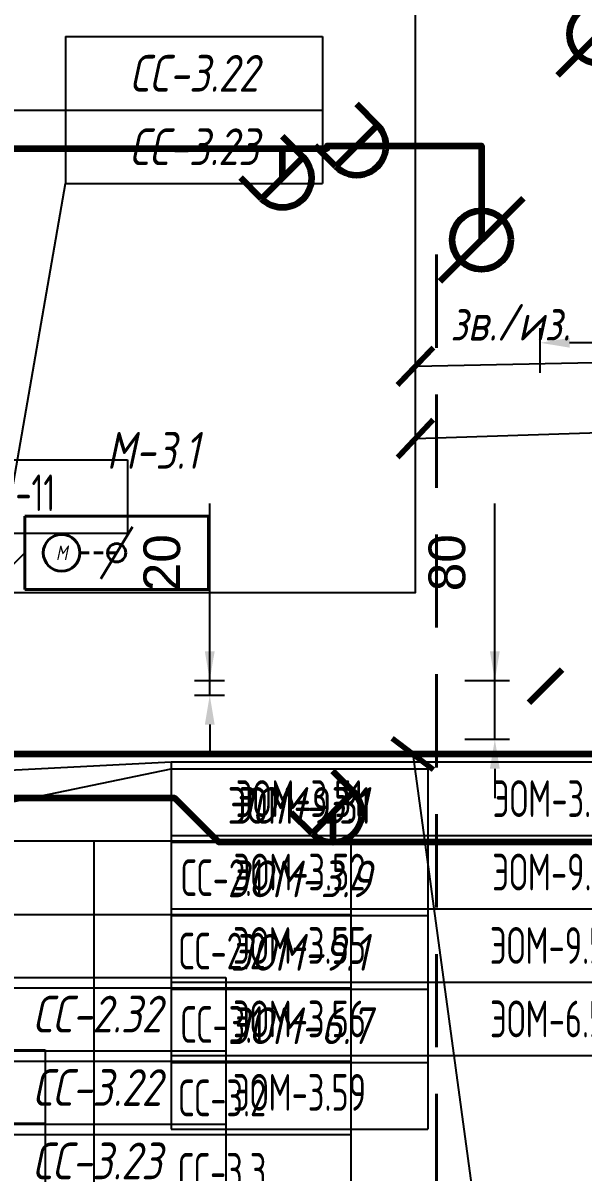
# Model space of a CAD drawing. Header units: millimetres. Extents: x -14566 to 16488, y -7315 to 17206.
# Drawn here: x 8167 to 8930, y 8999 to 10566 of the extents above; entities that cross this region are included whole.
import ezdxf
from ezdxf.enums import TextEntityAlignment as Align

# ---------------------------------------------------------------- set-up
doc = ezdxf.new("R2010")
doc.units = ezdxf.units.MM
doc.linetypes.add('DASHED', pattern=[19.05, 12.7, -6.35])
for name, color, linetype in [('02 Розетки', 7, 'Continuous'), ('03 Стационарное ЭО', 7, 'Continuous'), ('04 Освещение', 7, 'Continuous'), ('05 Слаботочка', 7, 'Continuous'), ('06 Авт-ка климата', 7, 'Continuous'), ('08 Пож. и техн. сигн.', 7, 'Continuous'), ('09 ДСУП', 7, 'Continuous'), ('12 Трассы и коробки 220', 7, 'Continuous'), ('13 Трассы и коробки слаботочки', 7, 'Continuous'), ('14 Лотки', 7, 'Continuous')]:
    doc.layers.add(name, color=color, linetype=linetype)
doc.styles.add('GOST typeA', font='')
doc.styles.get("Standard").update_dxf_attribs({"font": 'arial.ttf'})
doc.styles.add('ГОСТ-ISOCPEUR', font='isocpeui.ttf', dxfattribs={"width": 0.8})
doc.styles.get('GOST typeA').set_extended_font_data('GOST type A')
doc.linetypes.add('220V_LINE', pattern='A,0.2,-0.05,["~220V",Standard,S=0.1,R=0,X=0,Y=-0.05],-0.4,0.1', length=0.75)
doc.dimstyles.new('ISO-25', dxfattribs={"dimtxt": 2.5, "dimasz": 2.5, "dimexe": 1.25, "dimexo": 0.625, "dimtad": 1, "dimtxsty": 'Standard', "dimcen": 2.5, "dimadec": 0, "dimazin": 0, "dimtfac": 1, "dimtmove": 0, "dimatfit": 3, "dimfxl": 1, "dimarcsym": 0})

# ---------------------------------------------------------------- blocks, each defined once
blk = doc.blocks.new('дроссель d100')
at = {"color": 0, "lineweight": -2}
for p, q in [((0, 0), (0, 100)), ((0, 100), (250, 100)), ((250, 100), (250, 0)), ((103.4, 14.7), (146.6, 85.3)), ((250, 0), (0, 0))]:
    blk.add_line(p, q, dxfattribs=at)
at = {"color": 0, "linetype": 'DASHED', "lineweight": -2}
blk.add_line((75, 50), (125, 50), dxfattribs=at)
at = {"color": 0, "lineweight": -2}
for centre, radius in [((50, 50), 25), ((125, 50), 12.5)]:
    blk.add_circle(centre, radius, dxfattribs=at)
at = {"color": 0, "lineweight": -2, "style": 'ГОСТ-ISOCPEUR', "width": 0.8}
blk.add_text('M', height=20, dxfattribs=at).set_placement((50, 50), align=Align.MIDDLE_CENTER)
blk = doc.blocks.new('*T120')
at = {"layer": '02 Розетки', "color": 0, "lineweight": -2}
for p, q in [((0, 0), (350, 0)), ((0, 0), (0, -400)), ((350, 0), (350, -400)), ((0, -100), (350, -100)), ((0, -200), (350, -200)), ((0, -300), (350, -300)), ((0, -400), (350, -400))]:
    blk.add_line(p, q, dxfattribs=at)
at = {"layer": '02 Розетки', "color": 0, "char_height": 50, "width": 330, "attachment_point": 5, "style": 'ГОСТ-ISOCPEUR'}
for s, insert in [('{ЭОМ-3.1}', (175, -50)), ('{ЭОМ-3.9}', (175, -150)), ('{ЭОМ-9.1}', (175, -250)), ('{ЭОМ-6.7}', (175, -350))]:
    blk.add_mtext(s, dxfattribs=dict(at, insert=insert))
blk = doc.blocks.new('*T165')
at = {"layer": '03 Стационарное ЭО', "color": 0, "lineweight": -2}
for p, q in [((0, 0), (350, 0)), ((0, 0), (0, -100)), ((350, 0), (350, -100)), ((0, -100), (350, -100))]:
    blk.add_line(p, q, dxfattribs=at)
at = {"layer": '03 Стационарное ЭО', "color": 0, "insert": (175, -50), "char_height": 50, "width": 330, "attachment_point": 5, "style": 'GOST typeA'}
blk.add_mtext('{\\W0.9;ЭОМ-9.31}', dxfattribs=at)
blk = doc.blocks.new('*T188')
at = {"layer": '04 Освещение', "color": 0, "lineweight": -2}
for p, q in [((0, 0), (350, 0)), ((0, 0), (0, -500)), ((350, 0), (350, -500)), ((0, -100), (350, -100)), ((0, -200), (350, -200)), ((0, -300), (350, -300)), ((0, -400), (350, -400)), ((0, -500), (350, -500))]:
    blk.add_line(p, q, dxfattribs=at)
at = {"layer": '04 Освещение', "color": 0, "char_height": 50, "width": 330, "attachment_point": 5, "style": 'GOST typeA'}
for s, insert in [('{\\W0.8;ЭОМ-3.51}', (175, -50)), ('{\\W0.8;ЭОМ-3.52}', (175, -150)), ('{\\W0.8;ЭОМ-3.55}', (175, -250)), ('{\\W0.8;ЭОМ-3.56}', (175, -350)), ('{\\W0.8;ЭОМ-3.59}', (175, -450))]:
    blk.add_mtext(s, dxfattribs=dict(at, insert=insert))
blk = doc.blocks.new('*T241')
at = {"layer": '04 Освещение', "color": 0, "lineweight": -2}
for p, q in [((0, 0), (350, 0)), ((0, 0), (0, -400)), ((350, 0), (350, -400)), ((0, -100), (350, -100)), ((0, -200), (350, -200)), ((0, -300), (350, -300)), ((0, -400), (350, -400))]:
    blk.add_line(p, q, dxfattribs=at)
at = {"layer": '04 Освещение', "color": 0, "char_height": 50, "width": 330, "attachment_point": 5, "style": 'GOST typeA'}
for s, insert in [('{\\W0.8;ЭОМ-3.61}', (175, -50)), ('{\\W0.8;ЭОМ-9.51}', (175, -150)), ('{\\W0.8;ЭОМ-9.53}', (175, -250)), ('{\\W0.8;ЭОМ-6.57}', (175, -350))]:
    blk.add_mtext(s, dxfattribs=dict(at, insert=insert))
blk = doc.blocks.new('*T301')
at = {"layer": '06 Авт-ка климата', "color": 0, "lineweight": -2}
for p, q in [((0, 0), (350, 0)), ((0, 0), (0, -200)), ((350, 0), (350, -200)), ((0, -100), (350, -100)), ((0, -200), (350, -200))]:
    blk.add_line(p, q, dxfattribs=at)
at = {"layer": '06 Авт-ка климата', "color": 0, "char_height": 50, "width": 330, "attachment_point": 5, "style": 'ГОСТ-ISOCPEUR'}
for s, insert in [('{СС-3.22}', (175, -50)), ('{СС-3.23}', (175, -150))]:
    blk.add_mtext(s, dxfattribs=dict(at, insert=insert))
blk = doc.blocks.new('*T427')
at = {"layer": '08 Пож. и техн. сигн.', "color": 0, "lineweight": -2}
for p, q in [((0, 0), (350, 0)), ((0, 0), (0, -300)), ((350, 0), (350, -300)), ((0, -100), (350, -100)), ((0, -200), (350, -200)), ((0, -300), (350, -300))]:
    blk.add_line(p, q, dxfattribs=at)
at = {"layer": '08 Пож. и техн. сигн.', "color": 0, "char_height": 50, "width": 330, "attachment_point": 5, "style": 'GOST typeA'}
for s, insert in [('{\\W0.8;ПС-0.5}', (175, -50)), ('{\\W0.8;ПС-0.10}', (175, -150)), ('{\\W0.8;ТС-3.4}', (175, -250))]:
    blk.add_mtext(s, dxfattribs=dict(at, insert=insert))
blk = doc.blocks.new('*D485')
at = {"layer": '14 Лотки', "color": 0, "lineweight": -2}
for p, q in [((8871.2, 10089.4), (8871.2, 10150.1)), ((9449, 10089.4), (9449, 10150.1)), ((9409, 10130.1), (8911.2, 10130.1))]:
    blk.add_line(p, q, dxfattribs=at)
at = {"layer": '14 Лотки', "color": 0}
for points in [[(8911.2, 10136.8), (8911.2, 10123.5), (8871.2, 10130.1)], [(9409, 10123.5), (9409, 10136.8), (9449, 10130.1)]]:
    blk.add_solid(points, dxfattribs=at)
at = {"layer": 'Defpoints', "color": 0, "transparency": 16777216}
for p in [(8871.2, 10130.1), (8871.2, 10089.4), (9449, 10089.4)]:
    blk.add_point(p, dxfattribs=at)
at = {"layer": '14 Лотки', "color": 0, "insert": (9160.1, 10195.1), "char_height": 50, "attachment_point": 5}
blk.add_mtext('578', dxfattribs=at)
blk = doc.blocks.new('*D486')
at = {"layer": '14 Лотки', "color": 0, "lineweight": -2}
for p, q in [((8809.4, 9590.1), (8809.4, 9911.1)), ((8768.7, 9670.1), (8829.4, 9670.1)), ((8809.4, 9590.1), (8809.4, 9670.1)), ((8768.7, 9590.1), (8829.4, 9590.1)), ((8809.4, 9550.1), (8809.4, 9510.1))]:
    blk.add_line(p, q, dxfattribs=at)
at = {"layer": '14 Лотки', "color": 0}
for points in [[(8802.7, 9710.1), (8816.1, 9710.1), (8809.4, 9670.1)], [(8816.1, 9550.1), (8802.7, 9550.1), (8809.4, 9590.1)]]:
    blk.add_solid(points, dxfattribs=at)
at = {"layer": 'Defpoints', "color": 0, "transparency": 16777216}
for p in [(8768.7, 9670.1), (8809.4, 9670.1), (8768.7, 9590.1)]:
    blk.add_point(p, dxfattribs=at)
at = {"layer": '14 Лотки', "color": 0, "insert": (8744.4, 9830.6), "char_height": 50, "attachment_point": 5, "rotation": 90}
blk.add_mtext('80', dxfattribs=at)
blk = doc.blocks.new('*D498')
at = {"layer": '14 Лотки', "color": 0, "lineweight": -2}
for p, q in [((8421, 9650.1), (8421, 9911.1)), ((8400.1, 9670.1), (8441, 9670.1)), ((8421, 9650.1), (8421, 9670.1)), ((8400.1, 9650.1), (8441, 9650.1)), ((8421, 9610.1), (8421, 9570.1))]:
    blk.add_line(p, q, dxfattribs=at)
at = {"layer": '14 Лотки', "color": 0}
for points in [[(8414.3, 9710.1), (8427.7, 9710.1), (8421, 9670.1)], [(8427.7, 9610.1), (8414.3, 9610.1), (8421, 9650.1)]]:
    blk.add_solid(points, dxfattribs=at)
at = {"layer": 'Defpoints', "color": 0, "transparency": 16777216}
for p in [(8400.1, 9670.1), (8421, 9670.1), (8400.1, 9650.1)]:
    blk.add_point(p, dxfattribs=at)
at = {"layer": '14 Лотки', "color": 0, "insert": (8356, 9830.6), "char_height": 50, "attachment_point": 5, "rotation": 90}
blk.add_mtext('20', dxfattribs=at)
blk = doc.blocks.new('*T528')
at = {"layer": '05 Слаботочка', "color": 0, "lineweight": -2}
for p, q in [((0, 0), (350, 0)), ((0, 0), (0, -1000)), ((350, 0), (350, -1000)), ((0, -100), (350, -100)), ((0, -200), (350, -200)), ((0, -300), (350, -300)), ((0, -400), (350, -400)), ((0, -500), (350, -500)), ((0, -600), (350, -600)), ((0, -700), (350, -700)), ((0, -800), (350, -800)), ((0, -900), (350, -900)), ((0, -1000), (350, -1000))]:
    blk.add_line(p, q, dxfattribs=at)
at = {"layer": '05 Слаботочка', "color": 0, "char_height": 50, "width": 330, "attachment_point": 5, "style": 'GOST typeA'}
for s, insert in [('{\\W0.8;СС-1.1}', (175, -50)), ('{\\W0.8;СС-1.2}', (175, -150)), ('{\\W0.8;СС-1.3}', (175, -250)), ('{\\W0.8;СС-1.4}', (175, -350)), ('{\\W0.8;СС-1.5}', (175, -450)), ('{\\W0.8;СС-1.6}', (175, -550)), ('{\\W0.8;СС-3.6}', (175, -650)), ('{\\W0.8;СС-0.1}', (175, -750)), ('{\\W0.8;СС-0.2}', (175, -850)), ('{\\W0.8;СС-0.8}', (175, -950))]:
    blk.add_mtext(s, dxfattribs=dict(at, insert=insert))
blk = doc.blocks.new('*T529')
at = {"layer": '05 Слаботочка', "color": 0, "lineweight": -2}
for p, q in [((0, 0), (350, 0)), ((0, 0), (0, -1000)), ((350, 0), (350, -1000)), ((0, -100), (350, -100)), ((0, -200), (350, -200)), ((0, -300), (350, -300)), ((0, -400), (350, -400)), ((0, -500), (350, -500)), ((0, -600), (350, -600)), ((0, -700), (350, -700)), ((0, -800), (350, -800)), ((0, -900), (350, -900)), ((0, -1000), (350, -1000))]:
    blk.add_line(p, q, dxfattribs=at)
at = {"layer": '05 Слаботочка', "color": 0, "char_height": 50, "width": 330, "attachment_point": 5, "style": 'GOST typeA'}
for s, insert in [('{\\W0.8;СС-2.1}', (175, -50)), ('{\\W0.8;СС-2.2}', (175, -150)), ('{\\W0.8;СС-3.1}', (175, -250)), ('{\\W0.8;СС-3.2}', (175, -350)), ('{\\W0.8;СС-3.3}', (175, -450)), ('{\\W0.8;СС-3.4}', (175, -550)), ('{\\W0.8;СС-3.5}', (175, -650)), ('{\\W0.8;СС-0.32}', (175, -750)), ('{\\W0.8;СС-0.9}', (175, -850)), ('{\\W0.8;СС-0.10}', (175, -950))]:
    blk.add_mtext(s, dxfattribs=dict(at, insert=insert))
blk = doc.blocks.new('*T531')
at = {"layer": '06 Авт-ка климата', "color": 0, "lineweight": -2}
for p, q in [((0, 0), (700, 0)), ((0, 0), (0, -400)), ((350, 0), (350, -400)), ((700, 0), (700, -400)), ((0, -100), (700, -100)), ((0, -200), (700, -200)), ((0, -300), (700, -300)), ((0, -400), (700, -400))]:
    blk.add_line(p, q, dxfattribs=at)
at = {"layer": '06 Авт-ка климата', "color": 0, "char_height": 50, "width": 330, "attachment_point": 5, "style": 'ГОСТ-ISOCPEUR'}
for s, insert in [('{\\W0.9;СС-2.30}', (175, -50)), ('{СС-2.32}', (525, -50)), ('{СС-9.22}', (175, -150)), ('{СС-3.22}', (525, -150)), ('{\\W0.9;СС-6.24}', (175, -250)), ('{СС-3.23}', (525, -250)), ('{СС-2.27}', (175, -350))]:
    blk.add_mtext(s, dxfattribs=dict(at, insert=insert))
blk = doc.blocks.new('зажим')
at = {"layer": '09 ДСУП', "color": 0, "lineweight": -2}
for p, q in [((28.3, 28.3), (0, 56.6)), ((28.3, 28.3), (-28.3, -28.3)), ((-28.3, -28.3), (-56.6, 0))]:
    blk.add_line(p, q, dxfattribs=at)
blk.add_arc((0, 0), 40, 225, 45, dxfattribs=at)
blk = doc.blocks.new('клемма')
at = {"layer": '09 ДСУП', "color": 0, "lineweight": -2}
blk.add_line((56.6, 56.6), (-56.6, -56.6), dxfattribs=at)
blk.add_circle((0, 0), 40, dxfattribs=at)
blk = doc.blocks.new('*T568')
at = {"layer": '09 ДСУП', "color": 0, "lineweight": -2}
for p, q in [((0, 0), (350, 0)), ((0, 0), (0, -100)), ((350, 0), (350, -100)), ((0, -100), (350, -100))]:
    blk.add_line(p, q, dxfattribs=at)
at = {"layer": '09 ДСУП', "color": 0, "insert": (175, -50), "char_height": 50, "width": 330, "attachment_point": 5, "style": 'GOST typeA'}
blk.add_mtext('{\\W0.8;ДСУП-11}', dxfattribs=at)

msp = doc.modelspace()

# ---------------------------------------------------------------- linework, layer by layer
at = {"layer": '02 Розетки'}
msp.add_line((7644.7, 10446.8), (8271.7, 10446.8), dxfattribs=at)
at = {"layer": '06 Авт-ка климата', "linetype": 'DASHED', "lineweight": 40, "ltscale": 10}
msp.add_lwpolyline([(13128.5, 8789.7), (8730.1, 8789.7), (8730.1, 10308.5)], dxfattribs=at)
at = {"layer": '06 Авт-ка климата'}
msp.add_lwpolyline([(8169.2, 9844.1), (8115.2, 9790.1), (8115.2, 9650.1), (8115.2, 9650.1), (8035.2, 9570.1)], dxfattribs=at)
at = {"layer": '09 ДСУП', "color": 3, "lineweight": 100}
for p, q in [((8520, 10354.6), (8520, 10394.6)), ((8588.7, 9490.1), (8588.7, 9450.1))]:
    msp.add_line(p, q, dxfattribs=at)
at = {"layer": '09 ДСУП', "color": 3, "lineweight": 200}
msp.add_line((8856.2, 9640.1), (8901.2, 9685.1), dxfattribs=at)
at = {"layer": '09 ДСУП', "color": 3, "lineweight": 100}
for points in [[(7688.7, 8890.1), (7688.7, 8950.1), (7786.2, 8950.1), (7786.2, 10394.6), (8581.2, 10394.6), (8581.2, 10398.4), (8621.2, 10398.4)], [(8621.2, 10398.4), (8791.2, 10398.4), (8791.2, 10270.1)], [(12787.3, 9951.8), (12773.9, 9949.3), (9512.5, 9949.3), (9013.3, 9450.1), (8433.5, 9450.1), (8373.5, 9510.1), (5546.5, 9510.1), (5495.8, 9550.1)]]:
    msp.add_lwpolyline(points, dxfattribs=at)
at = {"layer": '12 Трассы и коробки 220', "linetype": '220V_LINE', "ltscale": 200, "flags": 128}
msp.add_lwpolyline([(7591.1, 9750.1), (7663.3, 9790.1), (8701.2, 9790.1), (8701.2, 11062.8), (8791.2, 11140.4)], dxfattribs=at)
at = {"layer": '13 Трассы и коробки слаботочки', "lineweight": 100}
msp.add_lwpolyline([(13411.2, 8724.9), (13411.2, 9224.9), (12598.5, 10036.5), (9475.3, 10039.4), (9006, 9570.1), (5602.4, 9570.1)], dxfattribs=at)

# ---------------------------------------------------------------- block references
for name, p in [('*T301', (8224.7, 10547.1)), ('*T568', (7959, 9970.7)), ('*T188', (8368.3, 9559.3)), ('*T241', (8718.3, 9559.3)), ('*T120', (8368.3, 9550)), ('*T165', (8368.3, 9550)), ('*T528', (7913.2, 9451.7)), ('*T529', (8263.2, 9451.7)), ('*T531', (7742.7, 9265.9)), ('*T427', (7846.8, 9167.4))]:
    msp.add_blockref(name, p)
at = {"layer": '06 Авт-ка климата', "lineweight": 40}
msp.add_blockref('дроссель d100', (8169.2, 9794.1), dxfattribs=at)
at = {"layer": '09 ДСУП', "lineweight": 100}
for name, p in [('клемма', (8951.2, 10550.5)), ('зажим', (8621.2, 10398.4)), ('зажим', (8520, 10354.6)), ('клемма', (8791.2, 10270.1)), ('зажим', (8588.7, 9490.1))]:
    msp.add_blockref(name, p, dxfattribs=at)

# ---------------------------------------------------------------- texts
at = {"layer": '06 Авт-ка климата', "linetype": 'Continuous', "style": 'ГОСТ-ISOCPEUR', "width": 0.8}
msp.add_text('M-3.1', height=50, dxfattribs=at).set_placement((8406.9, 9958.6), align=Align.RIGHT)
at = {"layer": '09 ДСУП', "linetype": 'Continuous', "style": 'ГОСТ-ISOCPEUR', "width": 0.8}
msp.add_text('зв./из.', height=50, dxfattribs=at).set_placement((8748.7, 10133.1))

# ---------------------------------------------------------------- dimensions: what is measured, and where the dimension line sits
at = {"layer": '14 Лотки'}
dim = msp.add_linear_dim(base=(8871.2, 10130.1), p1=(9449, 10089.4), p2=(8871.2, 10089.4), dimstyle='ISO-25', override={"dimtxt": 50, "dimasz": 40, "dimexe": 20, "dimexo": 0, "dimgap": 40, "dimdec": 0}, dxfattribs=at)
dim.commit()
dim.dimension.update_dxf_attribs({"geometry": '*D485', "text_midpoint": (9160.1, 10195.1)})
for base, p1, p2, picture, middle in [((8421, 9670.1), (8400.1, 9650.1), (8400.1, 9670.1), '*D498', (8356, 9830.6)), ((8809.4, 9670.1), (8768.7, 9590.1), (8768.7, 9670.1), '*D486', (8744.4, 9830.6))]:
    dim = msp.add_linear_dim(base=base, p1=p1, p2=p2, angle=90, dimstyle='ISO-25', override={"dimtxt": 50, "dimasz": 40, "dimexe": 20, "dimexo": 0, "dimgap": 40, "dimdec": 0}, dxfattribs=at)
    dim.commit()
    dim.dimension.update_dxf_attribs({"geometry": picture, "text_midpoint": middle})

# ---------------------------------------------------------------- leaders
at = {"layer": '02 Розетки'}
for points in [[(8701.2, 9999.7), (9289.4, 10018.5), (9464.4, 10018.5)], [(7851.3, 9443), (8368.3, 9550), (8543.3, 9550)]]:
    msp.add_leader(points, dimstyle='ISO-25', override={"dimasz": 50, "dimgap": 1, "dimtad": 0, "dimldrblk": 'ArchTick'}, dxfattribs=at)
at = {"layer": '03 Стационарное ЭО'}
for points in [[(8701.2, 9999.7), (9289.4, 10018.5), (9464.4, 10018.5)], [(7851.3, 9443), (8368.3, 9550), (8543.3, 9550)]]:
    msp.add_leader(points, dimstyle='ISO-25', override={"dimasz": 50, "dimgap": 1, "dimtad": 0, "dimldrblk": 'ArchTick'}, dxfattribs=at)
at = {"layer": '04 Освещение'}
for points in [[(8701.2, 10098.1), (9592.6, 10116.9), (9767.6, 10116.9)], [(7851.3, 9532.8), (8368.3, 9559.3), (8543.3, 9559.3)]]:
    msp.add_leader(points, dimstyle='ISO-25', override={"dimasz": 50, "dimgap": 1, "dimtad": 0, "dimldrblk": 'ArchTick'}, dxfattribs=at)
at = {"layer": '05 Слаботочка'}
msp.add_leader([(8697.6, 9570.1), (9039.5, 7060.5), (9214.5, 7060.5)], dimstyle='ISO-25', override={"dimasz": 50, "dimgap": 1, "dimtad": 0, "dimldrblk": 'ArchTick'}, dxfattribs=at)
at = {"layer": '06 Авт-ка климата'}
msp.add_leader([(8115.2, 9720.1), (8224.7, 10347.1), (8399.7, 10347.1)], dimstyle='ISO-25', override={"dimasz": 50, "dimgap": 1, "dimtad": 0, "dimldrblk": 'ArchTick'}, dxfattribs=at)

doc.saveas('drawing.dxf')
